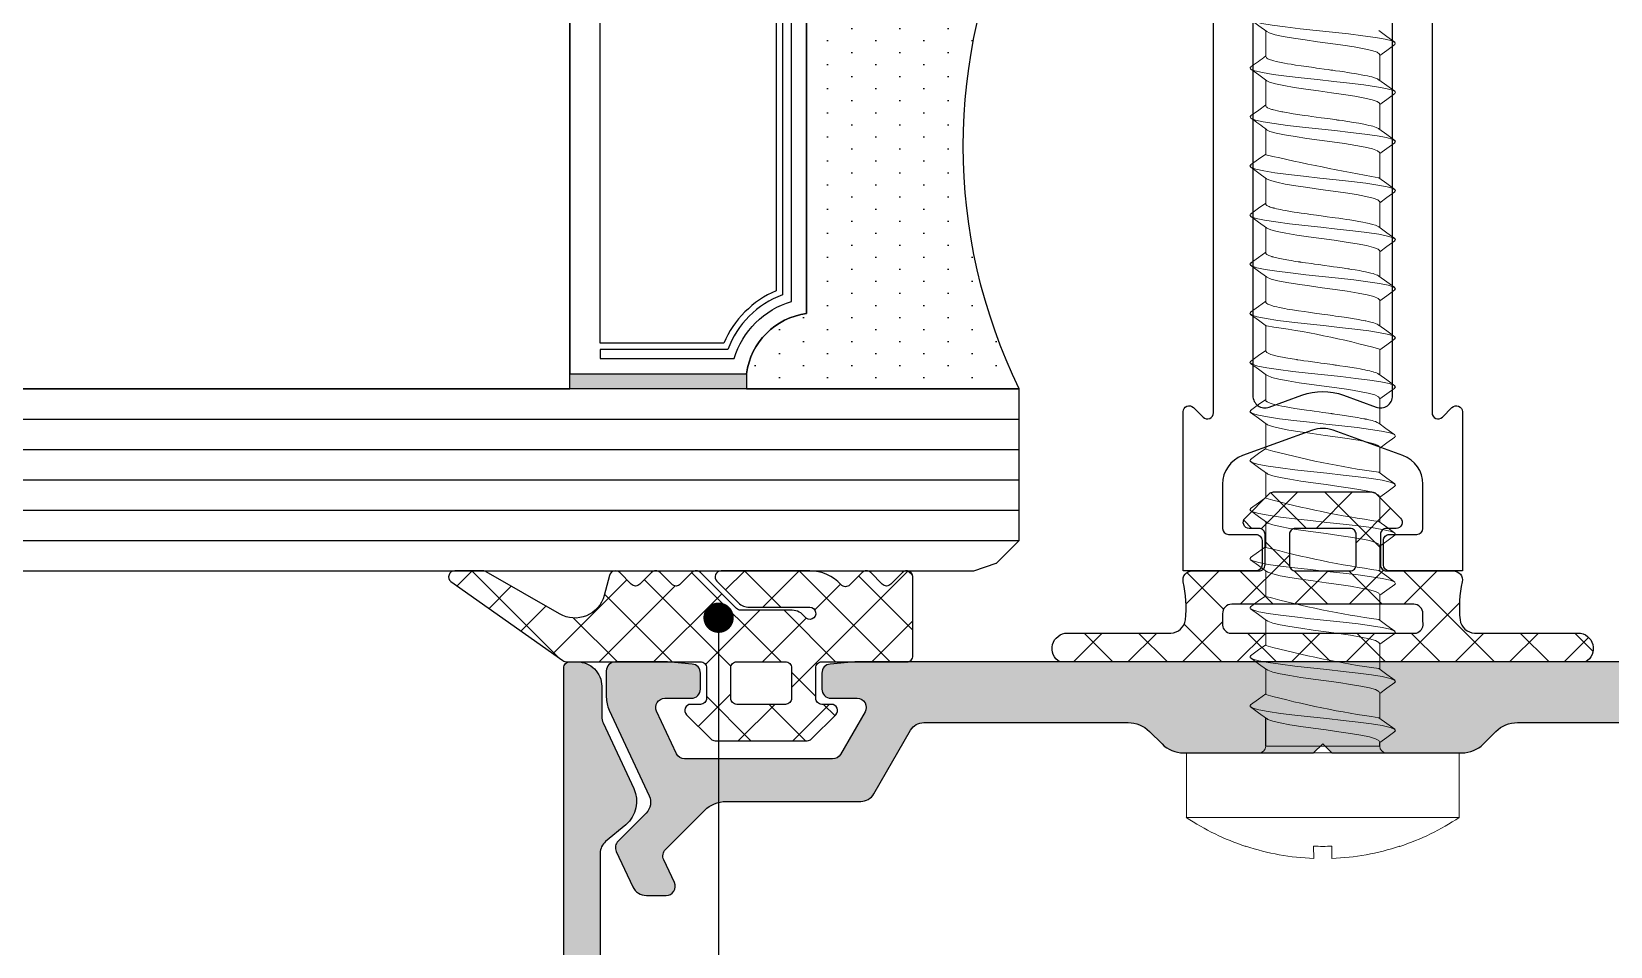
# Model space of a CAD drawing. Header units: millimetres. Extents: x 12 to 3612, y 18 to 315.
# Drawn here: x 3428.6 to 3480.6, y 90.9 to 121 of the extents above; entities that cross this region are included whole.
import ezdxf

# ---------------------------------------------------------------- set-up
doc = ezdxf.new("R2010")
doc.units = ezdxf.units.MM
doc.linetypes.add('SLD-Katı', pattern=[0])
for name, color, linetype in [('Aksesuar', 7, 'Continuous'), ('Bütil', 50, 'Continuous'), ('Layer2', 5, 'Continuous'), ('Silikon', 143, 'Continuous')]:
    doc.layers.add(name, color=color, linetype=linetype)
doc.styles.get("Standard").update_dxf_attribs({"font": 'arial.ttf'})
doc.dimstyles.new('ISO-25', dxfattribs={"dimtxt": 2.5, "dimasz": 2.5, "dimexe": 1.25, "dimexo": 0.625, "dimtad": 1, "dimtxsty": 'Standard', "dimcen": 2.5, "dimadec": 0, "dimazin": 0, "dimtfac": 1, "dimtmove": 0, "dimatfit": 3, "dimfxl": 1, "dimarcsym": 0})

# ---------------------------------------------------------------- blocks, each defined once
blk = doc.blocks.new('A08002')
h = blk.add_hatch()
h.set_pattern_fill('ANSI37', color=35, scale=0.4, angle=270, style=0)
h.set_pattern_definition([(315, (610.7944, -10555.9678), (0.89802561, 0.89802561), []), (45, (610.7944, -10555.9678), (-0.89802561, 0.89802561), [])])
h.paths.add_polyline_path([(-2228.13, 2717.49, -0.082083), (-2228.058, 2718.747, 0.47338), (-2228.352, 2719.106), (-2230.554, 2719.106, -0.414214), (-2230.754, 2719.306), (-2230.754, 2720.306, -0.414214), (-2230.554, 2720.506), (-2230.236, 2720.506, 0.668179), (-2230.095, 2720.847), (-2230.895, 2721.647, 0.198912), (-2231.036, 2721.706), (-2232.654, 2721.706), (-2234.271, 2721.706, 0.198912), (-2234.412, 2721.647), (-2235.212, 2720.847, 0.668179), (-2235.071, 2720.506), (-2234.754, 2720.506, -0.414214), (-2234.554, 2720.306), (-2234.554, 2719.306, -0.414214), (-2234.754, 2719.106), (-2236.955, 2719.106, 0.47338), (-2237.249, 2718.747, -0.082083), (-2237.177, 2717.49, -0.368658), (-2237.659, 2717.055, -0.000066), (-2241.066, 2717.055, 0.765828), (-2241.311, 2716.106), (-2232.654, 2716.106), (-2223.996, 2716.106, 0.765828), (-2224.241, 2717.055, -0.000066), (-2227.648, 2717.055, -0.368658)])
h.paths.add_polyline_path([(-2233.754, 2719.306), (-2233.754, 2720.306, -0.414214), (-2233.554, 2720.506), (-2232.654, 2720.506), (-2231.754, 2720.506, -0.414214), (-2231.554, 2720.306), (-2231.554, 2719.306, -0.414214), (-2231.754, 2719.106), (-2232.654, 2719.106), (-2233.554, 2719.106, -0.414214)], flags=16)
h.paths.add_polyline_path([(-2235.96, 2717.369, 0.025161), (-2235.952, 2717.694, -0.425964), (-2235.652, 2718.006), (-2232.654, 2718.006), (-2229.655, 2718.006, -0.425964), (-2229.355, 2717.694, 0.025161), (-2229.347, 2717.369, -0.342638), (-2229.568, 2717.055), (-2232.654, 2717.055), (-2235.739, 2717.055, -0.342638)], flags=16)
at = {"color": 31}
for points in [[(-2236.254, 2737.784), (-2236.254, 2724.315, -0.668178), (-2236.595, 2724.174), (-2236.912, 2724.491, 0.668179), (-2237.254, 2724.35), (-2237.254, 2719.106), (-2236.035, 2719.106), (-2234.854, 2719.106, 0.414213), (-2234.654, 2719.306), (-2234.654, 2720.106, 0.414214), (-2234.854, 2720.306), (-2235.754, 2720.306, -0.414213), (-2235.954, 2720.506), (-2235.954, 2721.964, -0.315299), (-2235.296, 2722.904), (-2232.996, 2723.741, -0.176326), (-2232.312, 2723.741), (-2230.012, 2722.904, -0.315299), (-2229.354, 2721.964), (-2229.354, 2720.506, -0.414213), (-2229.554, 2720.306), (-2230.454, 2720.306, 0.414214), (-2230.654, 2720.106), (-2230.654, 2719.306, 0.414213), (-2230.454, 2719.106), (-2229.272, 2719.106), (-2228.054, 2719.106), (-2228.054, 2724.35, 0.668179), (-2228.395, 2724.491), (-2228.712, 2724.174, -0.668178), (-2229.054, 2724.315), (-2229.054, 2737.784, -0.668178), (-2228.712, 2737.925), (-2228.395, 2737.608, 0.668179), (-2228.054, 2737.75), (-2228.054, 2743.385, 0.687281), (-2228.402, 2743.518), (-2229.402, 2742.408, 0.185339), (-2229.454, 2742.274), (-2229.454, 2741.506, 0.414213), (-2229.254, 2741.306), (-2229.054, 2741.306, -0.414214), (-2228.854, 2741.106), (-2228.854, 2740.306, -0.414214), (-2229.054, 2740.106), (-2230.281, 2740.106, -0.221695), (-2230.435, 2740.177), (-2230.776, 2740.584, -0.198913), (-2230.822, 2740.73), (-2230.557, 2743.754, 0.339454), (-2231.212, 2744.781), (-2231.97, 2745.057, 0.176327), (-2233.338, 2745.057), (-2234.096, 2744.781, 0.339454), (-2234.75, 2743.754), (-2234.485, 2740.73, -0.198913), (-2234.531, 2740.584), (-2234.873, 2740.177, -0.221695), (-2235.026, 2740.106), (-2236.254, 2740.106, -0.414214), (-2236.454, 2740.306), (-2236.454, 2741.106, -0.414214), (-2236.254, 2741.306), (-2236.054, 2741.306, 0.414213), (-2235.854, 2741.506), (-2235.854, 2742.274, 0.185339), (-2235.905, 2742.408), (-2236.905, 2743.518, 0.687281), (-2237.254, 2743.385), (-2237.254, 2737.75, 0.668179), (-2236.912, 2737.608), (-2236.595, 2737.925, -0.668178)], [(-2231.354, 2743.824), (-2231.609, 2740.907, -0.493145), (-2231.877, 2740.736), (-2232.312, 2740.895, 0.176327), (-2232.996, 2740.895), (-2233.43, 2740.736, -0.493145), (-2233.698, 2740.907), (-2233.953, 2743.824, -0.339454), (-2233.822, 2744.029), (-2232.996, 2744.33, -0.176327), (-2232.312, 2744.33), (-2231.485, 2744.029, -0.339454)], [(-2230.354, 2738.098), (-2230.354, 2724.877, -0.520567), (-2230.89, 2724.501), (-2231.97, 2724.894, 0.176327), (-2233.338, 2724.894), (-2234.417, 2724.501, -0.520567), (-2234.954, 2724.877), (-2234.954, 2738.098, -0.315299), (-2234.296, 2739.038), (-2233.338, 2739.387, -0.176327), (-2231.97, 2739.387), (-2231.012, 2739.038, -0.315299)]]:
    blk.add_lwpolyline(points, format="xyb", close=True, dxfattribs=at)
at = {"color": 35}
for points in [[(-2228.13, 2717.49, -0.082083), (-2228.058, 2718.747, 0.47338), (-2228.352, 2719.106), (-2230.554, 2719.106, -0.414214), (-2230.754, 2719.306), (-2230.754, 2720.306, -0.414214), (-2230.554, 2720.506), (-2230.236, 2720.506, 0.668179), (-2230.095, 2720.847), (-2230.895, 2721.647, 0.198912), (-2231.036, 2721.706), (-2232.654, 2721.706), (-2234.271, 2721.706, 0.198912), (-2234.412, 2721.647), (-2235.212, 2720.847, 0.668179), (-2235.071, 2720.506), (-2234.754, 2720.506, -0.414214), (-2234.554, 2720.306), (-2234.554, 2719.306, -0.414214), (-2234.754, 2719.106), (-2236.955, 2719.106, 0.47338), (-2237.249, 2718.747, -0.082083), (-2237.177, 2717.49, -0.368658), (-2237.659, 2717.055, -0.000066), (-2241.066, 2717.055, 0.765828), (-2241.311, 2716.106), (-2232.654, 2716.106), (-2223.996, 2716.106, 0.765828), (-2224.241, 2717.055, -0.000066), (-2227.648, 2717.055, -0.368658)], [(-2233.754, 2719.306), (-2233.754, 2720.306, -0.414214), (-2233.554, 2720.506), (-2232.654, 2720.506), (-2231.754, 2720.506, -0.414214), (-2231.554, 2720.306), (-2231.554, 2719.306, -0.414214), (-2231.754, 2719.106), (-2232.654, 2719.106), (-2233.554, 2719.106, -0.414214)], [(-2235.96, 2717.369, 0.025161), (-2235.952, 2717.694, -0.425964), (-2235.652, 2718.006), (-2232.654, 2718.006), (-2229.655, 2718.006, -0.425964), (-2229.355, 2717.694, 0.025161), (-2229.347, 2717.369, -0.342638), (-2229.568, 2717.055), (-2232.654, 2717.055), (-2235.739, 2717.055, -0.342638)]]:
    blk.add_lwpolyline(points, format="xyb", close=True, dxfattribs=at)
blk = doc.blocks.new('V2 48 42')
at = {"color": 0, "linetype": 'SLD-Katı', "lineweight": 15}
for p, q in [((-41.809, 97.474), (-41.809, 98.322)), ((-45.565, 97.537), (-45.565, 96.689)), ((-41.809, 95.856), (-41.809, 96.704)), ((-45.565, 95.919), (-45.565, 95.071)), ((-41.809, 94.239), (-41.809, 95.088)), ((-45.565, 94.302), (-45.565, 93.454)), ((-41.809, 92.621), (-41.809, 93.469)), ((-45.565, 92.684), (-45.565, 91.836)), ((-41.809, 91.004), (-41.809, 91.852)), ((-45.565, 91.067), (-45.565, 90.219)), ((-41.809, 89.386), (-41.809, 90.234)), ((-45.565, 89.449), (-45.565, 88.601)), ((-41.809, 87.769), (-41.809, 88.617)), ((-45.565, 87.832), (-45.565, 86.984)), ((-41.809, 86.151), (-41.809, 86.999)), ((-45.565, 86.214), (-45.565, 85.366)), ((-41.809, 84.534), (-41.809, 85.382)), ((-45.565, 84.597), (-45.565, 83.749)), ((-41.809, 82.916), (-41.809, 83.764)), ((-45.565, 82.979), (-45.565, 82.131)), ((-41.809, 81.299), (-41.809, 82.147)), ((-45.565, 81.362), (-45.565, 80.514)), ((-41.809, 79.681), (-41.809, 80.529)), ((-45.565, 79.744), (-45.565, 78.896)), ((-41.809, 78.064), (-41.809, 78.912)), ((-45.565, 78.127), (-45.565, 77.279)), ((-41.809, 76.446), (-41.809, 77.294)), ((-45.565, 76.509), (-45.565, 75.661)), ((-48.18, 74.524), (-48.18, 72.398)), ((-48.18, 74.524), (-39.194, 74.524)), ((-45.565, 74.749), (-41.809, 74.749)), ((-39.194, 72.398), (-39.194, 74.524)), ((-48.18, 72.398), (-39.194, 72.398)), ((-46.225, 71.444), (-46.221, 71.448)), ((-43.983, 71.046), (-43.991, 71.448)), ((-43.382, 71.448), (-43.39, 71.046)), ((-41.152, 71.448), (-41.148, 71.444))]:
    blk.add_line(p, q, dxfattribs=at)
at = {"color": 0}
for p, q in [((-41.809, 74.749), (-41.809, 75.677)), ((-45.565, 74.749), (-45.565, 74.868))]:
    blk.add_line(p, q, dxfattribs=at)
at = {"color": 0, "linetype": 'SLD-Katı', "lineweight": 15, "flags": 128}
for points in [[(-41.326, 98.757), (-41.298, 98.742), (-41.308, 98.685), (-41.438, 98.626), (-41.682, 98.568), (-42.024, 98.512), (-42.455, 98.452), (-42.944, 98.395), (-43.47, 98.338), (-44.013, 98.278), (-44.531, 98.222), (-45.011, 98.164), (-45.427, 98.105), (-45.749, 98.048), (-45.971, 97.99), (-46.077, 97.931), (-46.063, 97.874), (-46.057, 97.872)], [(-45.531, 98.331), (-45.794, 98.139), (-46.059, 97.948)], [(-41.842, 98.297), (-41.579, 98.489), (-41.314, 98.681)], [(-46.059, 97.872), (-45.795, 97.68), (-45.565, 97.513)], [(-41.851, 98.297), (-41.927, 98.253), (-42.118, 98.195), (-42.385, 98.139), (-42.723, 98.079), (-43.105, 98.022), (-43.517, 97.965), (-43.942, 97.906), (-44.348, 97.849), (-44.724, 97.791), (-45.049, 97.732), (-45.301, 97.675), (-45.475, 97.617), (-45.558, 97.558), (-45.554, 97.537)], [(-41.818, 97.474), (-41.833, 97.432), (-41.85, 97.42), (-41.875, 97.405), (-41.92, 97.384), (-41.968, 97.367), (-42.006, 97.354), (-42.072, 97.336), (-42.148, 97.317), (-42.424, 97.259), (-42.531, 97.24), (-42.65, 97.22), (-42.79, 97.197), (-42.975, 97.169), (-43.151, 97.144), (-43.234, 97.132), (-43.316, 97.121), (-43.397, 97.11), (-43.478, 97.098), (-43.567, 97.086), (-43.732, 97.063), (-43.863, 97.045), (-43.959, 97.032), (-44.022, 97.023), (-44.113, 97.01), (-44.248, 96.991), (-44.402, 96.969), (-44.508, 96.953), (-44.631, 96.934), (-44.749, 96.914), (-45.066, 96.857), (-45.157, 96.838), (-45.24, 96.819), (-45.3, 96.804), (-45.395, 96.776), (-45.486, 96.74), (-45.529, 96.713)], [(-41.325, 97.138), (-41.294, 97.12), (-41.313, 97.064), (-41.452, 97.005), (-41.704, 96.947), (-42.053, 96.89), (-42.489, 96.831), (-42.981, 96.773), (-43.51, 96.716), (-44.052, 96.657), (-44.568, 96.6), (-45.044, 96.542), (-45.453, 96.483), (-45.769, 96.427), (-45.983, 96.368), (-46.08, 96.309), (-46.058, 96.254)], [(-41.843, 96.679), (-41.579, 96.871), (-41.314, 97.063)], [(-45.531, 96.714), (-45.795, 96.522), (-46.059, 96.33)], [(-46.059, 96.254), (-45.795, 96.062), (-45.565, 95.895)], [(-41.849, 96.679), (-41.938, 96.632), (-42.135, 96.574), (-42.408, 96.517), (-42.749, 96.458), (-43.134, 96.401), (-43.548, 96.343), (-43.972, 96.284), (-44.376, 96.227), (-44.749, 96.169), (-45.07, 96.11), (-45.316, 96.054), (-45.484, 95.995), (-45.56, 95.936), (-45.555, 95.919)], [(-41.811, 95.856), (-41.809, 95.848), (-41.829, 95.819), (-41.844, 95.806), (-41.871, 95.79), (-41.924, 95.766), (-41.973, 95.747), (-42.01, 95.736), (-42.022, 95.732), (-42.029, 95.73), (-42.031, 95.729), (-42.031, 95.729), (-42.031, 95.729), (-42.031, 95.729), (-42.031, 95.729), (-42.031, 95.729), (-42.031, 95.729), (-42.031, 95.729), (-42.031, 95.729), (-42.031, 95.729), (-42.032, 95.729), (-42.035, 95.728), (-42.06, 95.721), (-42.115, 95.707), (-42.195, 95.689), (-42.283, 95.67), (-42.339, 95.658), (-42.376, 95.651), (-42.431, 95.641), (-42.506, 95.627), (-42.602, 95.61), (-42.712, 95.592), (-43.087, 95.535), (-43.208, 95.519), (-43.329, 95.502), (-43.473, 95.482), (-43.64, 95.458), (-43.854, 95.429), (-44.008, 95.407), (-44.086, 95.396), (-44.132, 95.39), (-44.132, 95.39), (-44.133, 95.39), (-44.133, 95.39), (-44.133, 95.39), (-44.133, 95.39), (-44.133, 95.39), (-44.133, 95.39), (-44.133, 95.39), (-44.133, 95.39), (-44.14, 95.389), (-44.152, 95.387), (-44.178, 95.384), (-44.228, 95.377), (-44.327, 95.363), (-44.701, 95.305), (-44.872, 95.276), (-45.039, 95.244), (-45.133, 95.225), (-45.207, 95.209), (-45.284, 95.191), (-45.333, 95.177), (-45.389, 95.16), (-45.451, 95.138), (-45.525, 95.1), (-45.53, 95.096)], [(-41.313, 95.521), (-41.577, 95.712), (-41.809, 95.88)], [(-41.328, 95.521), (-41.292, 95.498), (-41.319, 95.442), (-41.467, 95.383), (-41.726, 95.325), (-42.082, 95.268), (-42.524, 95.209), (-43.018, 95.152), (-43.549, 95.094), (-44.091, 95.035), (-44.604, 94.978), (-45.077, 94.92), (-45.48, 94.861), (-45.788, 94.805), (-45.994, 94.746), (-46.083, 94.688), (-46.054, 94.637)], [(-45.531, 95.096), (-45.795, 94.904), (-46.059, 94.712)], [(-41.84, 95.066), (-41.949, 95.01), (-42.152, 94.952), (-42.431, 94.895), (-42.776, 94.836), (-43.164, 94.779), (-43.579, 94.721), (-44.003, 94.662), (-44.405, 94.606), (-44.775, 94.547), (-45.09, 94.488), (-45.331, 94.432), (-45.493, 94.373), (-45.562, 94.315), (-45.556, 94.302)], [(-46.059, 94.637), (-45.794, 94.445), (-45.565, 94.278)], [(-41.312, 93.902), (-41.576, 94.093), (-41.809, 94.263)], [(-41.327, 93.903), (-41.29, 93.877), (-41.326, 93.82), (-41.483, 93.761), (-41.749, 93.704), (-42.112, 93.646), (-42.559, 93.587), (-43.056, 93.53), (-43.589, 93.472), (-44.129, 93.413), (-44.64, 93.357), (-45.109, 93.298), (-45.506, 93.24), (-45.807, 93.183), (-46.005, 93.124), (-46.084, 93.066), (-46.051, 93.019)], [(-41.84, 93.446), (-41.584, 93.633), (-41.314, 93.828)], [(-45.531, 93.478), (-45.795, 93.287), (-46.059, 93.095)], [(-41.84, 93.447), (-41.961, 93.388), (-42.17, 93.331), (-42.454, 93.273), (-42.804, 93.214), (-43.193, 93.157), (-43.61, 93.099), (-44.033, 93.04), (-44.433, 92.984), (-44.8, 92.925), (-45.11, 92.867), (-45.346, 92.81), (-45.501, 92.751), (-45.564, 92.693), (-45.558, 92.684)], [(-46.059, 93.019), (-45.795, 92.827), (-45.565, 92.66)], [(-41.811, 92.621), (-41.813, 92.604), (-41.824, 92.589), (-41.847, 92.569), (-41.888, 92.546), (-41.924, 92.53), (-41.96, 92.517), (-41.993, 92.506), (-42.031, 92.494), (-42.054, 92.488), (-42.054, 92.488), (-42.054, 92.488), (-42.054, 92.488), (-42.054, 92.488), (-42.054, 92.488), (-42.054, 92.488), (-42.054, 92.488), (-42.055, 92.488), (-42.055, 92.487), (-42.057, 92.487), (-42.06, 92.486), (-42.067, 92.484), (-42.08, 92.481), (-42.108, 92.474), (-42.166, 92.46), (-42.297, 92.432), (-42.368, 92.418), (-42.472, 92.398), (-42.613, 92.373), (-42.741, 92.352), (-42.847, 92.336), (-42.982, 92.315), (-43.08, 92.302), (-43.179, 92.288), (-43.28, 92.274), (-43.382, 92.259), (-43.48, 92.246), (-43.632, 92.225), (-43.834, 92.196), (-43.997, 92.174), (-44.092, 92.16), (-44.215, 92.144), (-44.346, 92.125), (-44.466, 92.107), (-44.578, 92.09), (-44.711, 92.069), (-44.88, 92.039), (-45.007, 92.016), (-45.104, 91.996), (-45.219, 91.972), (-45.33, 91.943), (-45.421, 91.914), (-45.47, 91.894), (-45.509, 91.875), (-45.532, 91.86)], [(-41.311, 92.284), (-41.575, 92.475), (-41.809, 92.645)], [(-41.326, 92.284), (-41.288, 92.255), (-41.333, 92.198), (-41.498, 92.139), (-41.772, 92.082), (-42.142, 92.024), (-42.594, 91.965), (-43.094, 91.909), (-43.629, 91.85), (-44.168, 91.791), (-44.676, 91.735), (-45.141, 91.676), (-45.531, 91.618), (-45.825, 91.561), (-46.015, 91.502), (-46.085, 91.445), (-46.048, 91.401)], [(-41.839, 91.83), (-41.576, 92.02), (-41.313, 92.211)], [(-45.532, 91.861), (-45.795, 91.669), (-46.06, 91.477)], [(-41.842, 91.83), (-41.845, 91.825), (-41.974, 91.766), (-42.188, 91.709), (-42.477, 91.651), (-42.831, 91.592), (-43.222, 91.536), (-43.641, 91.477), (-44.063, 91.419), (-44.461, 91.362), (-44.825, 91.303), (-45.13, 91.245), (-45.36, 91.188), (-45.509, 91.129), (-45.564, 91.072), (-45.561, 91.067)], [(-46.059, 91.402), (-45.795, 91.21), (-45.565, 91.043)], [(-41.31, 90.666), (-41.574, 90.857), (-41.809, 91.028)], [(-41.325, 90.666), (-41.288, 90.634), (-41.341, 90.577), (-41.515, 90.517), (-41.795, 90.46), (-42.172, 90.403), (-42.629, 90.344), (-43.132, 90.287), (-43.668, 90.228), (-44.206, 90.17), (-44.712, 90.113), (-45.172, 90.054), (-45.556, 89.996), (-45.842, 89.94), (-46.024, 89.88), (-46.086, 89.823), (-46.046, 89.784)], [(-41.812, 91.004), (-41.81, 90.994), (-41.815, 90.983), (-41.826, 90.969), (-41.844, 90.954), (-41.872, 90.937), (-41.907, 90.92), (-41.942, 90.906), (-41.974, 90.895), (-42.009, 90.883), (-42.02, 90.88), (-42.025, 90.878), (-42.025, 90.878), (-42.025, 90.878), (-42.025, 90.878), (-42.025, 90.878), (-42.026, 90.878), (-42.026, 90.878), (-42.026, 90.878), (-42.026, 90.878), (-42.027, 90.878), (-42.028, 90.877), (-42.032, 90.877), (-42.038, 90.875), (-42.05, 90.871), (-42.077, 90.864), (-42.133, 90.85), (-42.26, 90.822), (-42.565, 90.764), (-42.657, 90.749), (-42.737, 90.735), (-42.806, 90.725), (-42.883, 90.713), (-42.928, 90.706), (-42.928, 90.706), (-42.928, 90.706), (-42.928, 90.706), (-42.928, 90.706), (-42.928, 90.706), (-42.929, 90.706), (-42.929, 90.706), (-42.93, 90.706), (-42.931, 90.705), (-42.934, 90.705), (-42.94, 90.704), (-42.952, 90.702), (-42.976, 90.699), (-43.024, 90.692), (-43.123, 90.678), (-43.324, 90.65), (-43.42, 90.636), (-43.56, 90.617), (-43.743, 90.592), (-43.907, 90.569), (-44.046, 90.549), (-44.158, 90.534), (-44.25, 90.521), (-44.328, 90.51), (-44.393, 90.5), (-44.447, 90.492), (-44.519, 90.482), (-44.538, 90.479), (-44.544, 90.478), (-44.546, 90.477), (-44.548, 90.477), (-44.549, 90.477), (-44.555, 90.476), (-44.575, 90.473), (-44.645, 90.462), (-44.755, 90.444), (-44.897, 90.419), (-44.97, 90.405), (-45.034, 90.393), (-45.091, 90.381), (-45.141, 90.371), (-45.185, 90.362), (-45.277, 90.34), (-45.346, 90.321), (-45.397, 90.305), (-45.451, 90.285), (-45.494, 90.266), (-45.527, 90.246), (-45.531, 90.243)], [(-41.838, 90.213), (-41.575, 90.404), (-41.312, 90.595)], [(-45.532, 90.243), (-45.796, 90.051), (-46.06, 89.859)], [(-41.844, 90.213), (-41.851, 90.204), (-41.987, 90.144), (-42.206, 90.088), (-42.501, 90.03), (-42.859, 89.971), (-43.252, 89.914), (-43.672, 89.856), (-44.093, 89.797), (-44.489, 89.74), (-44.849, 89.682), (-45.15, 89.623), (-45.374, 89.567), (-45.516, 89.507), (-45.565, 89.45), (-45.564, 89.449)], [(-46.059, 89.784), (-45.795, 89.592), (-45.565, 89.425)], [(-41.324, 89.049), (-41.287, 89.012), (-41.35, 88.955), (-41.532, 88.896), (-41.82, 88.839), (-42.203, 88.781), (-42.664, 88.722), (-43.17, 88.665), (-43.708, 88.607), (-44.244, 88.548), (-44.747, 88.492), (-45.203, 88.433), (-45.58, 88.375), (-45.86, 88.318), (-46.033, 88.259), (-46.086, 88.201), (-46.045, 88.166)], [(-41.81, 89.386), (-41.811, 89.374), (-41.82, 89.358), (-41.829, 89.349), (-41.833, 89.345), (-41.843, 89.337), (-41.875, 89.318), (-41.942, 89.288), (-42.007, 89.266), (-42.057, 89.252), (-42.106, 89.239), (-42.172, 89.223), (-42.252, 89.206), (-42.32, 89.192), (-42.374, 89.182), (-42.437, 89.17), (-42.518, 89.155), (-42.69, 89.126), (-42.891, 89.094), (-43.07, 89.068), (-43.223, 89.046), (-43.418, 89.019), (-43.659, 88.986), (-43.851, 88.959), (-44.014, 88.936), (-44.11, 88.923), (-44.202, 88.91), (-44.301, 88.896), (-44.398, 88.882), (-44.479, 88.87), (-44.653, 88.843), (-44.867, 88.807), (-44.956, 88.79), (-45.028, 88.777), (-45.083, 88.766), (-45.111, 88.76), (-45.184, 88.744), (-45.274, 88.723), (-45.331, 88.708), (-45.374, 88.695), (-45.429, 88.676), (-45.477, 88.656), (-45.514, 88.637), (-45.529, 88.627), (-45.533, 88.625)], [(-41.838, 88.595), (-41.575, 88.787), (-41.311, 88.978)], [(-41.31, 89.048), (-41.574, 89.24), (-41.809, 89.41)], [(-45.532, 88.625), (-45.796, 88.433), (-46.06, 88.242)], [(-46.059, 88.167), (-45.795, 87.975), (-45.565, 87.808)], [(-41.322, 87.431), (-41.288, 87.391), (-41.359, 87.333), (-41.55, 87.274), (-41.844, 87.217), (-42.235, 87.159), (-42.7, 87.1), (-43.208, 87.044), (-43.748, 86.985), (-44.282, 86.926), (-44.782, 86.87), (-45.234, 86.811), (-45.603, 86.753), (-45.876, 86.696), (-46.041, 86.637), (-46.085, 86.58), (-46.045, 86.549)], [(-41.813, 87.769), (-41.845, 87.718), (-41.973, 87.66), (-42.185, 87.603), (-42.472, 87.546), (-42.822, 87.487), (-42.822, 87.487), (-42.822, 87.487), (-42.822, 87.487), (-42.823, 87.487), (-42.824, 87.487), (-42.826, 87.486), (-42.83, 87.486), (-42.841, 87.484), (-42.871, 87.48), (-42.954, 87.467), (-43.064, 87.451), (-43.209, 87.431), (-43.274, 87.422), (-43.348, 87.412), (-43.431, 87.4), (-43.523, 87.387), (-43.624, 87.373), (-43.74, 87.357), (-43.837, 87.344), (-43.916, 87.333), (-44, 87.321), (-44.044, 87.315), (-44.044, 87.315), (-44.044, 87.315), (-44.044, 87.315), (-44.044, 87.315), (-44.044, 87.315), (-44.044, 87.315), (-44.045, 87.315), (-44.045, 87.314), (-44.047, 87.314), (-44.05, 87.314), (-44.057, 87.313), (-44.069, 87.311), (-44.095, 87.308), (-44.146, 87.301), (-44.247, 87.287), (-44.442, 87.258), (-44.804, 87.2), (-44.924, 87.179), (-45.013, 87.162), (-45.075, 87.15), (-45.111, 87.142), (-45.177, 87.128), (-45.238, 87.115), (-45.294, 87.1), (-45.345, 87.086), (-45.371, 87.078), (-45.409, 87.066), (-45.454, 87.049), (-45.5, 87.028), (-45.528, 87.011), (-45.532, 87.007)], [(-41.31, 87.43), (-41.574, 87.622), (-41.809, 87.793)], [(-45.532, 87.008), (-45.796, 86.816), (-46.06, 86.624)], [(-41.848, 86.978), (-41.865, 86.96), (-42.014, 86.901), (-42.244, 86.844), (-42.55, 86.786), (-42.914, 86.727), (-43.312, 86.671), (-43.734, 86.612), (-44.153, 86.554), (-44.544, 86.497), (-44.898, 86.438), (-45.187, 86.38), (-45.4, 86.323), (-45.529, 86.264), (-45.559, 86.214)], [(-41.838, 86.978), (-41.574, 87.17), (-41.31, 87.361)], [(-46.06, 86.55), (-45.795, 86.358), (-45.565, 86.19)], [(-41.809, 86.151), (-41.81, 86.142), (-41.813, 86.133), (-41.818, 86.125), (-41.829, 86.114), (-41.832, 86.111), (-41.834, 86.109), (-41.834, 86.109), (-41.834, 86.109), (-41.834, 86.109), (-41.834, 86.109), (-41.834, 86.109), (-41.834, 86.109), (-41.834, 86.109), (-41.835, 86.109), (-41.835, 86.109), (-41.835, 86.108), (-41.837, 86.107), (-41.839, 86.105), (-41.844, 86.102), (-41.855, 86.094), (-41.881, 86.08), (-41.95, 86.05), (-42.05, 86.019), (-42.151, 85.993), (-42.244, 85.973), (-42.337, 85.954), (-42.427, 85.937), (-42.592, 85.907), (-42.764, 85.879), (-43.153, 85.821), (-43.269, 85.805), (-43.407, 85.786), (-43.565, 85.764), (-43.69, 85.746), (-43.794, 85.732), (-43.875, 85.721), (-43.955, 85.709), (-43.977, 85.706), (-43.983, 85.706), (-43.984, 85.705), (-43.986, 85.705), (-43.986, 85.705), (-43.986, 85.705), (-43.986, 85.705), (-43.986, 85.705), (-43.986, 85.705), (-43.986, 85.705), (-43.986, 85.705), (-43.987, 85.705), (-43.989, 85.705), (-43.992, 85.704), (-43.998, 85.703), (-44.011, 85.702), (-44.037, 85.698), (-44.088, 85.691), (-44.19, 85.677), (-44.388, 85.649), (-44.755, 85.591), (-44.847, 85.575), (-44.921, 85.562), (-44.98, 85.551), (-45.041, 85.539), (-45.072, 85.533), (-45.072, 85.533), (-45.072, 85.533), (-45.072, 85.533), (-45.072, 85.533), (-45.072, 85.533), (-45.072, 85.533), (-45.073, 85.533), (-45.073, 85.533), (-45.074, 85.532), (-45.077, 85.532), (-45.081, 85.531), (-45.09, 85.529), (-45.107, 85.526), (-45.14, 85.519), (-45.204, 85.505), (-45.317, 85.477), (-45.365, 85.463), (-45.424, 85.443), (-45.483, 85.418), (-45.522, 85.397), (-45.531, 85.39)], [(-41.31, 85.813), (-41.574, 86.005), (-41.809, 86.175)], [(-41.32, 85.813), (-41.289, 85.769), (-41.369, 85.711), (-41.568, 85.652), (-41.87, 85.596), (-42.267, 85.537), (-42.736, 85.478), (-43.247, 85.422), (-43.787, 85.363), (-44.32, 85.305), (-44.817, 85.248), (-45.264, 85.189), (-45.626, 85.132), (-45.892, 85.074), (-46.048, 85.015), (-46.083, 84.958), (-46.045, 84.932)], [(-45.532, 85.39), (-45.77, 85.217), (-46.06, 85.007)], [(-41.849, 85.36), (-41.873, 85.338), (-42.028, 85.279), (-42.264, 85.223), (-42.575, 85.164), (-42.942, 85.105), (-43.342, 85.049), (-43.765, 84.99), (-44.183, 84.932), (-44.572, 84.875), (-44.921, 84.816), (-45.205, 84.759), (-45.413, 84.701), (-45.535, 84.642), (-45.557, 84.597)], [(-41.838, 85.36), (-41.574, 85.552), (-41.309, 85.744)], [(-46.06, 84.932), (-45.796, 84.741), (-45.565, 84.573)], [(-41.31, 84.196), (-41.575, 84.388), (-41.809, 84.558)], [(-41.317, 84.196), (-41.291, 84.147), (-41.38, 84.089), (-41.587, 84.03), (-41.895, 83.974), (-42.299, 83.915), (-42.772, 83.857), (-43.286, 83.8), (-43.827, 83.741), (-44.358, 83.683), (-44.852, 83.626), (-45.293, 83.567), (-45.649, 83.51), (-45.907, 83.452), (-46.055, 83.393), (-46.081, 83.337), (-46.046, 83.315)], [(-45.532, 83.773), (-45.795, 83.581), (-46.06, 83.389)], [(-41.849, 83.743), (-41.881, 83.716), (-42.043, 83.657), (-42.285, 83.601), (-42.6, 83.542), (-42.971, 83.484), (-43.373, 83.427), (-43.796, 83.368), (-44.212, 83.31), (-44.599, 83.253), (-44.944, 83.194), (-45.223, 83.137), (-45.425, 83.079), (-45.54, 83.02), (-45.555, 82.979)], [(-41.838, 83.743), (-41.574, 83.935), (-41.309, 84.127)], [(-46.06, 83.315), (-45.796, 83.123), (-45.565, 82.955)], [(-41.31, 82.578), (-41.575, 82.77), (-41.809, 82.94)], [(-41.317, 82.578), (-41.291, 82.53), (-41.38, 82.472), (-41.587, 82.413), (-41.895, 82.356), (-42.299, 82.298), (-42.772, 82.239), (-43.286, 82.183), (-43.827, 82.124), (-44.358, 82.066), (-44.852, 82.009), (-45.293, 81.95), (-45.649, 81.893), (-45.907, 81.835), (-46.055, 81.776), (-46.081, 81.719), (-46.046, 81.697)], [(-41.838, 82.125), (-41.574, 82.318), (-41.309, 82.51)], [(-45.532, 82.155), (-45.795, 81.964), (-46.06, 81.772)], [(-46.06, 81.697), (-45.796, 81.506), (-45.565, 81.338)], [(-41.849, 82.125), (-41.881, 82.099), (-42.043, 82.04), (-42.285, 81.984), (-42.6, 81.925), (-42.971, 81.866), (-43.373, 81.81), (-43.796, 81.751), (-44.212, 81.693), (-44.599, 81.636), (-44.944, 81.577), (-45.223, 81.52), (-45.425, 81.462), (-45.54, 81.403), (-45.555, 81.362)], [(-41.31, 80.961), (-41.575, 81.153), (-41.809, 81.323)], [(-41.317, 80.961), (-41.291, 80.912), (-41.38, 80.854), (-41.587, 80.795), (-41.895, 80.739), (-42.299, 80.68), (-42.772, 80.622), (-43.286, 80.565), (-43.827, 80.506), (-44.358, 80.448), (-44.852, 80.391), (-45.293, 80.332), (-45.649, 80.275), (-45.907, 80.217), (-46.055, 80.158), (-46.081, 80.102), (-46.046, 80.08)], [(-41.838, 80.508), (-41.574, 80.7), (-41.309, 80.892)], [(-45.532, 80.538), (-45.795, 80.346), (-46.06, 80.154)], [(-41.849, 80.508), (-41.881, 80.481), (-42.043, 80.422), (-42.285, 80.366), (-42.6, 80.307), (-42.971, 80.249), (-43.373, 80.192), (-43.796, 80.133), (-44.212, 80.075), (-44.599, 80.018), (-44.944, 79.959), (-45.223, 79.902), (-45.425, 79.844), (-45.54, 79.785), (-45.555, 79.744)], [(-46.06, 80.08), (-45.796, 79.888), (-45.565, 79.72)], [(-41.31, 79.343), (-41.575, 79.535), (-41.809, 79.705)], [(-41.317, 79.343), (-41.291, 79.295), (-41.38, 79.237), (-41.587, 79.178), (-41.895, 79.121), (-42.299, 79.063), (-42.772, 79.004), (-43.286, 78.948), (-43.827, 78.889), (-44.358, 78.831), (-44.852, 78.774), (-45.293, 78.715), (-45.649, 78.658), (-45.907, 78.6), (-46.055, 78.541), (-46.081, 78.484), (-46.046, 78.462)], [(-41.838, 78.89), (-41.574, 79.082), (-41.309, 79.275)], [(-45.532, 78.92), (-45.795, 78.729), (-46.06, 78.537)], [(-41.849, 78.89), (-41.881, 78.864), (-42.043, 78.805), (-42.285, 78.748), (-42.6, 78.69), (-42.971, 78.631), (-43.373, 78.575), (-43.796, 78.516), (-44.212, 78.458), (-44.599, 78.401), (-44.944, 78.342), (-45.223, 78.285), (-45.425, 78.227), (-45.54, 78.168), (-45.555, 78.127)], [(-46.06, 78.462), (-45.796, 78.271), (-45.565, 78.103)], [(-41.31, 77.726), (-41.575, 77.918), (-41.809, 78.088)], [(-41.317, 77.726), (-41.291, 77.677), (-41.38, 77.619), (-41.587, 77.56), (-41.895, 77.504), (-42.299, 77.445), (-42.772, 77.387), (-43.286, 77.33), (-43.827, 77.271), (-44.358, 77.213), (-44.852, 77.156), (-45.293, 77.097), (-45.649, 77.04), (-45.907, 76.982), (-46.055, 76.923), (-46.081, 76.867), (-46.046, 76.844)], [(-41.838, 77.273), (-41.574, 77.465), (-41.309, 77.657)], [(-45.532, 77.303), (-45.795, 77.111), (-46.06, 76.919)], [(-41.849, 77.273), (-41.881, 77.246), (-42.043, 77.187), (-42.285, 77.131), (-42.6, 77.072), (-42.971, 77.014), (-43.373, 76.957), (-43.796, 76.898), (-44.212, 76.84), (-44.599, 76.783), (-44.944, 76.724), (-45.223, 76.667), (-45.425, 76.609), (-45.54, 76.55), (-45.555, 76.509)], [(-46.06, 76.845), (-45.796, 76.653), (-45.565, 76.485)], [(-41.31, 76.108), (-41.575, 76.3), (-41.809, 76.47)], [(-41.317, 76.108), (-41.291, 76.06), (-41.38, 76.002), (-41.587, 75.943), (-41.895, 75.886), (-42.299, 75.828), (-42.772, 75.769), (-43.286, 75.713), (-43.827, 75.654), (-44.358, 75.596), (-44.852, 75.539), (-45.293, 75.48), (-45.649, 75.423), (-45.907, 75.365), (-46.055, 75.306), (-46.081, 75.249), (-46.046, 75.227)], [(-41.838, 75.655), (-41.574, 75.847), (-41.309, 76.04)], [(-45.532, 75.685), (-45.795, 75.494), (-46.06, 75.302)], [(-41.849, 75.655), (-41.881, 75.629), (-42.043, 75.57), (-42.285, 75.513), (-42.6, 75.455), (-42.971, 75.396), (-43.373, 75.34), (-43.796, 75.281), (-44.212, 75.223), (-44.599, 75.166), (-44.944, 75.107), (-45.223, 75.05), (-45.425, 74.992), (-45.54, 74.933), (-45.565, 74.867)], [(-46.06, 75.227), (-45.796, 75.036), (-45.565, 74.868)]]:
    blk.add_lwpolyline(points, dxfattribs=at)
at = {"color": 0, "linetype": 'SLD-Katı', "lineweight": 15}
for centre, radius, start, end in [((-37.517, 102.904), 6.904, 231.563, 236.6273), ((-34.924, 86.086), 11.333, 124.3251, 127.6212), ((-60.651, 176.912), 84.793, 280.27156, 282.83855), ((-37.954, 60.218), 28.643, 97.8104, 105.4043), ((-49.815, 114.194), 30.721, 278.0149, 285.1058), ((-49.815, 112.576), 30.721, 278.0149, 285.1058), ((-49.815, 110.959), 30.721, 278.0149, 285.1058), ((-49.815, 109.341), 30.721, 278.0149, 285.1058), ((-49.815, 107.724), 30.721, 278.0149, 285.1058), ((-49.815, 106.106), 30.721, 278.0149, 285.1058), ((-45.789, 74.749), 0.225, 270, 0), ((-41.584, 74.749), 0.225, 180, 270), ((-43.687, 79.123), 8.088, 236.251, 251.7076), ((-43.687, 79.123), 8.088, 288.2924, 303.749), ((-43.687, 79.117), 8.076, 251.7106, 267.8944), ((-43.687, 81.215), 9.771, 268.2145, 271.7855), ((-43.687, 79.117), 8.076, 272.1056, 288.2894)]:
    blk.add_arc(centre, radius, start, end, dxfattribs=at)
blk = doc.blocks.new('50MN68')
blk.add_hatch(color=252).paths.add_polyline_path([(-2201.479, 2757.138, -0.221695), (-2201.301, 2757.521), (-2200.636, 2758.078, 0.339454), (-2200.373, 2759.267), (-2201.382, 2761.432, -0.109518), (-2201.429, 2761.643), (-2201.429, 2762.644, 0.414214), (-2202.229, 2763.444), (-2202.479, 2763.444, 0.414214), (-2202.679, 2763.244), (-2202.679, 2751.444, 0.414214), (-2201.679, 2750.444), (-2153.679, 2750.444, 0.414214), (-2152.679, 2751.444), (-2152.679, 2763.244, 0.414214), (-2152.879, 2763.444), (-2153.129, 2763.444, 0.414214), (-2153.929, 2762.644), (-2153.929, 2761.643, -0.109518), (-2153.976, 2761.432), (-2154.985, 2759.267, 0.339454), (-2154.722, 2758.078), (-2154.058, 2757.521, -0.221695), (-2153.879, 2757.138), (-2153.879, 2751.944, -0.414214), (-2154.079, 2751.744), (-2201.279, 2751.744, -0.414214), (-2201.479, 2751.944)])
at = {"layer": 'Layer2', "color": 252}
blk.add_lwpolyline([(-2201.479, 2757.138, -0.221695), (-2201.301, 2757.521), (-2200.636, 2758.078, 0.339454), (-2200.373, 2759.267), (-2201.382, 2761.432, -0.109518), (-2201.429, 2761.643), (-2201.429, 2762.644, 0.414214), (-2202.229, 2763.444), (-2202.479, 2763.444, 0.414214), (-2202.679, 2763.244), (-2202.679, 2751.444, 0.414214), (-2201.679, 2750.444), (-2153.679, 2750.444, 0.414214), (-2152.679, 2751.444), (-2152.679, 2763.244, 0.414214), (-2152.879, 2763.444), (-2153.129, 2763.444, 0.414214), (-2153.929, 2762.644), (-2153.929, 2761.643, -0.109518), (-2153.976, 2761.432), (-2154.985, 2759.267, 0.339454), (-2154.722, 2758.078), (-2154.058, 2757.521, -0.221695), (-2153.879, 2757.138), (-2153.879, 2751.944, -0.414214), (-2154.079, 2751.744), (-2201.279, 2751.744, -0.414214), (-2201.479, 2751.944)], format="xyb", close=True, dxfattribs=at)
blk = doc.blocks.new('50MN72')
at = {"ltscale": 10}
h = blk.add_hatch(color=253, dxfattribs=at)
h.dxf.hatch_style = 1
edge = h.paths.add_edge_path()
edge.add_line((-1932.714, 2739.77), (-1937, 2739.77))
edge.add_arc((-1937, 2740.77), 1, 225, 270, ccw=False)
edge.add_line((-1937.707, 2740.063), (-1938.121, 2740.477))
edge.add_arc((-1938.828, 2739.77), 1, 45, 90)
edge.add_line((-1938.828, 2740.77), (-1945.556, 2740.77))
edge.add_arc((-1945.556, 2740.27), 0.5, 90, 150)
edge.add_line((-1945.989, 2740.52), (-1947.202, 2738.42))
edge.add_arc((-1947.635, 2738.67), 0.5, 270, 330, ccw=False)
edge.add_line((-1947.635, 2738.17), (-1952.065, 2738.17))
edge.add_arc((-1952.065, 2737.17), 1, 90, 135)
edge.add_line((-1952.772, 2737.877), (-1954.063, 2736.587))
edge.add_arc((-1953.851, 2736.375), 0.3, 135, 205)
edge.add_line((-1954.123, 2736.248), (-1953.773, 2735.497))
edge.add_arc((-1954.045, 2735.37), 0.3, -90, 25, ccw=False)
edge.add_line((-1954.045, 2735.07), (-1954.689, 2735.07))
edge.add_arc((-1954.689, 2735.57), 0.5, 205, 270, ccw=False)
edge.add_line((-1955.143, 2735.359), (-1955.686, 2736.523))
edge.add_arc((-1955.414, 2736.65), 0.3, 135, 205, ccw=False)
edge.add_line((-1955.626, 2736.862), (-1954.7, 2737.788))
edge.add_arc((-1955.054, 2738.141), 0.5, 315, 385)
edge.add_line((-1954.601, 2738.353), (-1955.92, 2741.182))
edge.add_arc((-1955.014, 2741.605), 1, 180, 205, ccw=False)
edge.add_line((-1956.014, 2741.605), (-1956.014, 2742.47))
edge.add_arc((-1955.714, 2742.47), 0.3, 90, 180, ccw=False)
edge.add_line((-1955.714, 2742.77), (-1954.014, 2742.77))
edge.add_arc((-1954.014, 2742.57), 0.2, 85, 90, ccw=False)
edge.add_line((-1953.996, 2742.769), (-1953.188, 2742.699))
edge.add_arc((-1953.214, 2742.4), 0.3, 0, 85, ccw=False)
edge.add_line((-1952.914, 2742.4), (-1952.914, 2741.87))
edge.add_arc((-1953.214, 2741.87), 0.3, 270, 360, ccw=False)
edge.add_line((-1953.214, 2741.57), (-1954.085, 2741.57))
edge.add_arc((-1954.085, 2741.27), 0.3, 90, 205)
edge.add_line((-1954.357, 2741.143), (-1953.704, 2739.743))
edge.add_arc((-1953.432, 2739.87), 0.3, 205, 270)
edge.add_line((-1953.432, 2739.57), (-1948.559, 2739.57))
edge.add_arc((-1948.559, 2739.87), 0.3, 270, 330)
edge.add_line((-1948.299, 2739.72), (-1947.491, 2741.12))
edge.add_arc((-1947.75, 2741.27), 0.3, 330, 450)
edge.add_line((-1947.75, 2741.57), (-1948.614, 2741.57))
edge.add_arc((-1948.614, 2741.87), 0.3, 180, 270, ccw=False)
edge.add_line((-1948.914, 2741.87), (-1948.914, 2742.4))
edge.add_arc((-1948.614, 2742.4), 0.3, 95, 180, ccw=False)
edge.add_line((-1948.64, 2742.699), (-1947.831, 2742.769))
edge.add_arc((-1947.814, 2742.57), 0.2, 90, 95, ccw=False)
edge.add_line((-1947.814, 2742.77), (-1932.414, 2742.77))
edge.add_line((-1932.414, 2742.77), (-1917.014, 2742.77))
edge.add_arc((-1917.014, 2742.57), 0.2, 85, 90, ccw=False)
edge.add_line((-1916.996, 2742.769), (-1916.188, 2742.699))
edge.add_arc((-1916.214, 2742.4), 0.3, 0, 85, ccw=False)
edge.add_line((-1915.914, 2742.4), (-1915.914, 2741.87))
edge.add_arc((-1916.214, 2741.87), 0.3, 270, 360, ccw=False)
edge.add_line((-1916.214, 2741.57), (-1917.077, 2741.57))
edge.add_arc((-1917.077, 2741.27), 0.3, 90, 210)
edge.add_line((-1917.337, 2741.12), (-1916.529, 2739.72))
edge.add_arc((-1916.269, 2739.87), 0.3, 210, 270)
edge.add_line((-1916.269, 2739.57), (-1911.395, 2739.57))
edge.add_arc((-1911.395, 2739.87), 0.3, 270, 335)
edge.add_line((-1911.123, 2739.743), (-1910.47, 2741.143))
edge.add_arc((-1910.742, 2741.27), 0.3, 335, 450)
edge.add_line((-1910.742, 2741.57), (-1911.614, 2741.57))
edge.add_arc((-1911.614, 2741.87), 0.3, 180, 270, ccw=False)
edge.add_line((-1911.914, 2741.87), (-1911.914, 2742.4))
edge.add_arc((-1911.614, 2742.4), 0.3, 95, 180, ccw=False)
edge.add_line((-1911.64, 2742.699), (-1910.831, 2742.769))
edge.add_arc((-1910.814, 2742.57), 0.2, 90, 95, ccw=False)
edge.add_line((-1910.814, 2742.77), (-1909.114, 2742.77))
edge.add_arc((-1909.114, 2742.47), 0.3, 0, 90, ccw=False)
edge.add_line((-1908.814, 2742.47), (-1908.814, 2741.605))
edge.add_arc((-1909.814, 2741.605), 1, -25, 0, ccw=False)
edge.add_line((-1908.907, 2741.182), (-1910.227, 2738.353))
edge.add_arc((-1909.774, 2738.141), 0.5, 155, 225)
edge.add_line((-1910.127, 2737.788), (-1909.202, 2736.862))
edge.add_arc((-1909.414, 2736.65), 0.3, -25, 45, ccw=False)
edge.add_line((-1909.142, 2736.523), (-1909.685, 2735.359))
edge.add_arc((-1910.138, 2735.57), 0.5, 270, 335, ccw=False)
edge.add_line((-1910.138, 2735.07), (-1910.783, 2735.07))
edge.add_arc((-1910.783, 2735.37), 0.3, 155, 270, ccw=False)
edge.add_line((-1911.055, 2735.497), (-1910.705, 2736.248))
edge.add_arc((-1910.977, 2736.375), 0.3, 335, 405)
edge.add_line((-1910.765, 2736.587), (-1912.055, 2737.877))
edge.add_arc((-1912.762, 2737.17), 1, 45, 90)
edge.add_line((-1912.762, 2738.17), (-1917.193, 2738.17))
edge.add_arc((-1917.193, 2738.67), 0.5, 210, 270, ccw=False)
edge.add_line((-1917.626, 2738.42), (-1918.838, 2740.52))
edge.add_arc((-1919.271, 2740.27), 0.5, 30, 90)
edge.add_line((-1919.271, 2740.77), (-1926, 2740.77))
edge.add_arc((-1926, 2739.77), 1, 90, 135)
edge.add_line((-1926.707, 2740.477), (-1927.121, 2740.063))
edge.add_arc((-1927.828, 2740.77), 1, 270, 315, ccw=False)
edge.add_line((-1927.828, 2739.77), (-1932.114, 2739.77))
edge.add_line((-1932.114, 2739.77), (-1932.414, 2740.07))
edge.add_line((-1932.414, 2740.07), (-1932.714, 2739.77))
at = {"color": 252, "ltscale": 10}
blk.add_lwpolyline([(-1932.714, 2739.77), (-1937, 2739.77, -0.198912), (-1937.707, 2740.063), (-1938.121, 2740.477, 0.198912), (-1938.828, 2740.77), (-1945.556, 2740.77, 0.267949), (-1945.989, 2740.52), (-1947.202, 2738.42, -0.267949), (-1947.635, 2738.17), (-1952.065, 2738.17, 0.198912), (-1952.772, 2737.877), (-1954.063, 2736.587, 0.315299), (-1954.123, 2736.248), (-1953.773, 2735.497, -0.548619), (-1954.045, 2735.07), (-1954.689, 2735.07, -0.291473), (-1955.143, 2735.359), (-1955.686, 2736.523, -0.315299), (-1955.626, 2736.862), (-1954.7, 2737.788, 0.315299), (-1954.601, 2738.353), (-1955.92, 2741.182, -0.109518), (-1956.014, 2741.605), (-1956.014, 2742.47, -0.414214), (-1955.714, 2742.77), (-1954.014, 2742.77, -0.02182), (-1953.996, 2742.769), (-1953.188, 2742.699, -0.388879), (-1952.914, 2742.4), (-1952.914, 2741.87, -0.414214), (-1953.214, 2741.57), (-1954.085, 2741.57, 0.548619), (-1954.357, 2741.143), (-1953.704, 2739.743, 0.291473), (-1953.432, 2739.57), (-1948.559, 2739.57, 0.267949), (-1948.299, 2739.72), (-1947.491, 2741.12, 0.57735), (-1947.75, 2741.57), (-1948.614, 2741.57, -0.414214), (-1948.914, 2741.87), (-1948.914, 2742.4, -0.388879), (-1948.64, 2742.699), (-1947.831, 2742.769, -0.02182), (-1947.814, 2742.77), (-1932.414, 2742.77), (-1917.014, 2742.77, -0.02182), (-1916.996, 2742.769), (-1916.188, 2742.699, -0.388879), (-1915.914, 2742.4), (-1915.914, 2741.87, -0.414214), (-1916.214, 2741.57), (-1917.077, 2741.57, 0.57735), (-1917.337, 2741.12), (-1916.529, 2739.72, 0.267949), (-1916.269, 2739.57), (-1911.395, 2739.57, 0.291473), (-1911.123, 2739.743), (-1910.47, 2741.143, 0.548619), (-1910.742, 2741.57), (-1911.614, 2741.57, -0.414214), (-1911.914, 2741.87), (-1911.914, 2742.4, -0.388879), (-1911.64, 2742.699), (-1910.831, 2742.769, -0.02182), (-1910.814, 2742.77), (-1909.114, 2742.77, -0.414214), (-1908.814, 2742.47), (-1908.814, 2741.605, -0.109518), (-1908.907, 2741.182), (-1910.227, 2738.353, 0.315299), (-1910.127, 2737.788), (-1909.202, 2736.862, -0.315299), (-1909.142, 2736.523), (-1909.685, 2735.359, -0.291473), (-1910.138, 2735.07), (-1910.783, 2735.07, -0.548619), (-1911.055, 2735.497), (-1910.705, 2736.248, 0.315299), (-1910.765, 2736.587), (-1912.055, 2737.877, 0.198912), (-1912.762, 2738.17), (-1917.193, 2738.17, -0.267949), (-1917.626, 2738.42), (-1918.838, 2740.52, 0.267949), (-1919.271, 2740.77), (-1926, 2740.77, 0.198912), (-1926.707, 2740.477), (-1927.121, 2740.063, -0.198912), (-1927.828, 2739.77), (-1932.114, 2739.77), (-1932.414, 2740.07)], format="xyb", close=True, dxfattribs=at)
blk = doc.blocks.new('F02009')
h = blk.add_hatch()
h.set_pattern_fill('ANSI37', color=35, scale=0.4, angle=270, style=0)
h.set_pattern_definition([(225, (-5080.0764, -10530.2714), (-0.89802561, 0.89802561), []), (135, (-5080.0764, -10530.2714), (0.89802561, 0.89802561), [])])
h.paths.add_polyline_path([(-2250.128, 2744.602, 0.668179), (-2250.47, 2744.743), (-2250.853, 2744.361, -0.414214), (-2251.136, 2744.361), (-2251.518, 2744.743, 0.414214), (-2251.801, 2744.743), (-2252.205, 2744.339, -0.427607), (-2252.495, 2744.346, 0.210768), (-2253.528, 2744.802), (-2256.446, 2744.802, 0.668179), (-2256.587, 2744.461), (-2255.875, 2743.748, 0.198912), (-2255.521, 2743.602), (-2253.528, 2743.602, -1.650385), (-2253.693, 2743.288, 0.245393), (-2254.103, 2743.502), (-2255.8, 2743.502, -0.198912), (-2255.941, 2743.561), (-2257.124, 2744.743, 0.414214), (-2257.407, 2744.743), (-2257.79, 2744.361, -0.414214), (-2258.073, 2744.361), (-2258.456, 2744.743, 0.414214), (-2258.739, 2744.743), (-2259.121, 2744.361, -0.414214), (-2259.404, 2744.361), (-2259.787, 2744.743, 0.57735), (-2260.122, 2744.654), (-2260.3, 2743.987, -0.493145), (-2261.766, 2743.38), (-2264.184, 2744.775, 0.131652), (-2264.284, 2744.802), (-2265.222, 2744.802, 0.700208), (-2265.35, 2744.449), (-2261.656, 2741.849, 0.176327), (-2261.527, 2741.802), (-2257.128, 2741.802, -0.414214), (-2256.928, 2741.602), (-2256.928, 2740.602, -0.414214), (-2257.128, 2740.402), (-2257.446, 2740.402, 0.668179), (-2257.587, 2740.061), (-2256.787, 2739.261, 0.198912), (-2256.646, 2739.202), (-2253.611, 2739.202, 0.198912), (-2253.47, 2739.261), (-2252.67, 2740.061, 0.668179), (-2252.811, 2740.402), (-2253.128, 2740.402, -0.414214), (-2253.328, 2740.602), (-2253.328, 2741.602, -0.414214), (-2253.128, 2741.802), (-2250.328, 2741.802, 0.414214), (-2250.128, 2742.002)])
h.paths.add_polyline_path([(-2255.928, 2741.802), (-2254.328, 2741.802, -0.414214), (-2254.128, 2741.602), (-2254.128, 2740.602, -0.414214), (-2254.328, 2740.402), (-2255.928, 2740.402, -0.414214), (-2256.128, 2740.602), (-2256.128, 2741.602, -0.414214)], flags=16)
at = {"color": 35}
for points in [[(-2250.128, 2744.602, 0.668179), (-2250.47, 2744.743), (-2250.853, 2744.361, -0.414214), (-2251.136, 2744.361), (-2251.518, 2744.743, 0.414214), (-2251.801, 2744.743), (-2252.205, 2744.339, -0.427607), (-2252.495, 2744.346, 0.210768), (-2253.528, 2744.802), (-2256.446, 2744.802, 0.668179), (-2256.587, 2744.461), (-2255.875, 2743.748, 0.198912), (-2255.521, 2743.602), (-2253.528, 2743.602, -1.650385), (-2253.693, 2743.288, 0.245393), (-2254.103, 2743.502), (-2255.8, 2743.502, -0.198912), (-2255.941, 2743.561), (-2257.124, 2744.743, 0.414214), (-2257.407, 2744.743), (-2257.79, 2744.361, -0.414214), (-2258.073, 2744.361), (-2258.456, 2744.743, 0.414214), (-2258.739, 2744.743), (-2259.121, 2744.361, -0.414214), (-2259.404, 2744.361), (-2259.787, 2744.743, 0.57735), (-2260.122, 2744.654), (-2260.3, 2743.987, -0.493145), (-2261.766, 2743.38), (-2264.184, 2744.775, 0.131652), (-2264.284, 2744.802), (-2265.222, 2744.802, 0.700208), (-2265.35, 2744.449), (-2261.656, 2741.849, 0.176327), (-2261.527, 2741.802), (-2257.128, 2741.802, -0.414214), (-2256.928, 2741.602), (-2256.928, 2740.602, -0.414214), (-2257.128, 2740.402), (-2257.446, 2740.402, 0.668179), (-2257.587, 2740.061), (-2256.787, 2739.261, 0.198912), (-2256.646, 2739.202), (-2253.611, 2739.202, 0.198912), (-2253.47, 2739.261), (-2252.67, 2740.061, 0.668179), (-2252.811, 2740.402), (-2253.128, 2740.402, -0.414214), (-2253.328, 2740.602), (-2253.328, 2741.602, -0.414214), (-2253.128, 2741.802), (-2250.328, 2741.802, 0.414214), (-2250.128, 2742.002)], [(-2255.928, 2741.802), (-2254.328, 2741.802, -0.414214), (-2254.128, 2741.602), (-2254.128, 2740.602, -0.414214), (-2254.328, 2740.402), (-2255.928, 2740.402, -0.414214), (-2256.128, 2740.602), (-2256.128, 2741.602, -0.414214)]]:
    blk.add_lwpolyline(points, format="xyb", close=True, dxfattribs=at)
blk = doc.blocks.new('CAM (28 mm) - A')
for points in [[(-2035.008, 2821.739), (-2034.508, 2821.739), (-2034.508, 2827.559), (-2035.007, 2827.559), (-2035.008, 2827.559), (-2035.008, 2827.559), (-2035.008, 2821.739)], [(-2019.008, 2821.739), (-2019.008, 2827.559), (-2019.508, 2827.559), (-2019.508, 2822.027), (-2019.508, 2821.739), (-2019.008, 2821.739)]]:
    blk.add_hatch(color=2).paths.add_polyline_path(points)
at = {"layer": 'Aksesuar'}
h = blk.add_hatch(dxfattribs=at)
h.set_pattern_fill('DOTS', color=143, scale=0.5, angle=360)
h.set_pattern_definition([(360, (-5614.5057, 2692.7942), (0.396875, -0.79375), [0, -0.79375])])
h.paths.add_polyline_path([(-2035.008, 2812.759, -0.22997), (-2019.008, 2812.759), (-2019.008, 2817.759), (-2019.008, 2817.759), (-2019.008, 2821.739), (-2019.508, 2821.739, 0.339505), (-2021.488, 2819.759), (-2032.527, 2819.759, 0.339506), (-2034.508, 2821.739), (-2035.008, 2821.739), (-2035.008, 2818.981), (-2035.008, 2817.759)])
at = {"layer": 'Aksesuar', "color": 143}
for p, q in [((-2040.008, 2862.759), (-2040.008, 2812.759)), ((-2039.008, 2862.759), (-2039.008, 2812.759)), ((-2038.008, 2862.759), (-2038.008, 2812.759)), ((-2037.008, 2862.759), (-2037.008, 2812.759)), ((-2036.008, 2862.759), (-2036.008, 2812.759)), ((-2018.008, 2862.759), (-2018.008, 2812.759)), ((-2017.008, 2862.759), (-2017.008, 2812.759)), ((-2016.008, 2862.759), (-2016.008, 2812.759)), ((-2015.008, 2862.759), (-2015.008, 2812.759)), ((-2014.008, 2862.759), (-2014.008, 2812.759))]:
    blk.add_line(p, q, dxfattribs=at)
for points in [[(-2035.008, 2827.559), (-2035.008, 2862.759), (-2041.008, 2862.759), (-2041.008, 2823.656), (-2041.008, 2814.248), (-2040.753, 2813.517), (-2040.752, 2813.503), (-2040.008, 2812.759), (-2035.008, 2812.759), (-2035.008, 2817.759), (-2035.008, 2821.739), (-2035.008, 2821.739), (-2035.008, 2827.559)], [(-2019.008, 2827.559), (-2019.008, 2862.759), (-2035.008, 2862.759), (-2035.008, 2827.559), (-2034.508, 2827.559), (-2032.808, 2827.559), (-2021.208, 2827.559), (-2019.508, 2827.559)], [(-2013.008, 2823.656), (-2013.008, 2862.759), (-2019.008, 2862.759), (-2019.008, 2827.559), (-2019.008, 2827.559), (-2019.008, 2821.739), (-2019.008, 2821.739), (-2019.008, 2817.759), (-2019.008, 2812.759), (-2014.008, 2812.759), (-2013.263, 2813.503), (-2013.262, 2813.517), (-2013.008, 2814.248)]]:
    blk.add_lwpolyline(points, close=True, dxfattribs=at)
for points in [[(-2034.508, 2827.559), (-2034.508, 2821.739, -0.339506), (-2032.527, 2819.759), (-2021.488, 2819.759, -0.339506), (-2019.508, 2821.739), (-2019.508, 2822.027), (-2019.508, 2827.559), (-2021.208, 2827.559), (-2032.808, 2827.559)], [(-2033.708, 2826.559), (-2034.008, 2826.559), (-2034.008, 2822.142, -0.253025), (-2032.124, 2820.259), (-2021.891, 2820.259, -0.253025), (-2020.008, 2822.142), (-2020.008, 2826.559), (-2020.308, 2826.559), (-2020.308, 2822.357, 0.214531), (-2022.106, 2820.559), (-2031.909, 2820.559, 0.214531), (-2033.708, 2822.357)], [(-2033.508, 2826.559), (-2032.808, 2826.559), (-2021.208, 2826.559), (-2020.508, 2826.559), (-2020.508, 2822.492, 0.192571), (-2022.241, 2820.759), (-2031.774, 2820.759, 0.192571), (-2033.508, 2822.492)]]:
    blk.add_lwpolyline(points, format="xyb", close=True, dxfattribs=at)
at = {"layer": 'Aksesuar', "color": 143, "elevation": 0}
blk.add_lwpolyline([(-2019.008, 2812.759), (-2019.008, 2821.739), (-2019.508, 2821.739, 0.339505), (-2021.488, 2819.759), (-2032.527, 2819.759, 0.339506), (-2034.508, 2821.739), (-2035.008, 2821.739), (-2035.008, 2812.759, -0.22997)], format="xyb", close=True, dxfattribs=at)
at = {"layer": 'Bütil'}
blk.add_lwpolyline([(-2035.008, 2821.739), (-2035.008, 2827.559), (-2034.508, 2827.559), (-2034.508, 2821.739)], close=True, dxfattribs=at)
at = {"layer": 'Silikon', "color": 140, "flags": 128}
blk.add_lwpolyline([(-2019.008, 2821.739), (-2019.008, 2827.559), (-2019.508, 2827.559), (-2019.508, 2821.739)], close=True, dxfattribs=at)

msp = doc.modelspace()

# ---------------------------------------------------------------- block references
at = {"xscale": -1}
for name, p in [('V2 48 42', (3427.423, 22.728)), ('A08002', (1238.456, -2615.853)), ('50MN68', (1293.43, -2663.191)), ('50MN72', (1538.696, -2642.517))]:
    msp.add_blockref(name, p, dxfattribs=at)
at = {"rotation": 90.00000000000001}
msp.add_blockref('CAM (28 mm) - A', (6273.868, 2144.26), dxfattribs=at)
msp.add_blockref('F02009', (5707.738, -2641.549))

# ---------------------------------------------------------------- leaders
at = {"color": 0, "ltscale": 0.5}
msp.add_leader([(3451.208, 101.708), (3451.208, 70.935)], dimstyle='ISO-25', override={"dimscale": 2, "dimasz": 0.5, "dimclre": 140, "dimldrblk": 'Dot'}, dxfattribs=at)

doc.saveas('drawing.dxf')
